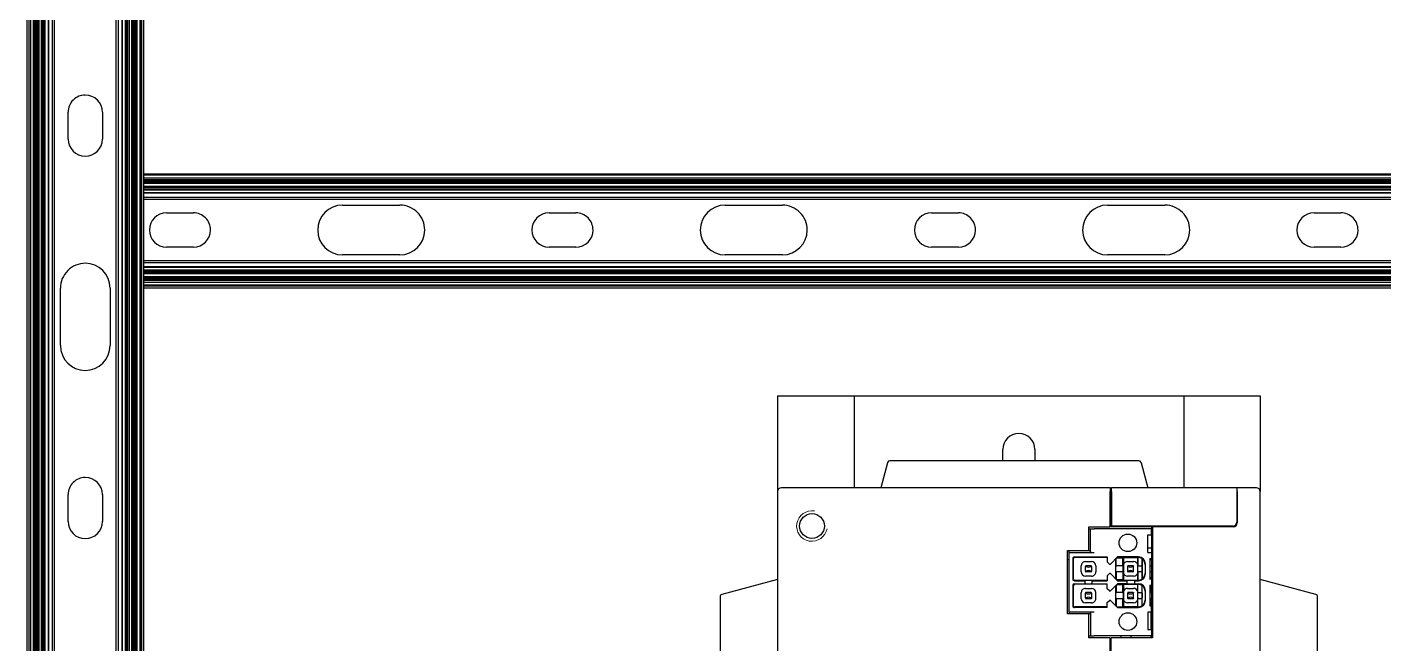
# Model space of a CAD drawing. Header units: inches. Extents: x 17 to 3130, y 15 to 659.
# Drawn here: x 1627.3 to 1804.6, y 287.5 to 368.2 of the extents above; entities that cross this region are included whole.
import ezdxf

# ---------------------------------------------------------------- set-up
doc = ezdxf.new("R2010")
doc.units = ezdxf.units.IN
doc.header["$MEASUREMENT"] = 0
doc.layers.add('Gewinde(DIN)', color=7, linetype='Continuous', lineweight=13)
doc.layers.add('Sichtbare Kanten(DIN)', color=7, linetype='Continuous', lineweight=25)
doc.layers.add('MAIN-1', color=7, linetype='Continuous')
doc.layers.add('MAIN-2', color=7, linetype='Continuous')

msp = doc.modelspace()

# ---------------------------------------------------------------- linework, layer by layer
for p, q in [((1642.46998, 349.25919), (1642.46998, 334.05919)), ((1642.46998, 348.97272), (2272.46993, 349.23007))]:
    msp.add_line(p, q)
at = {"layer": 'Gewinde(DIN)'}
msp.add_arc((1729.86406, 302.95861), 2, 80, 350, dxfattribs=at)
at = {"layer": 'MAIN-1'}
for p, q in [((1627.26998, 126.65492), (1627.26998, 638.88087)), ((1628.76998, 638.86976), (1628.76998, 126.64548)), ((1640.96998, 126.56864), (1640.96998, 638.77936)), ((1642.46998, 638.76825), (1642.46998, 126.55919)), ((1632.61998, 353.55919), (1632.61998, 357.05919)), ((1637.11998, 357.05919), (1637.11998, 353.55919)), ((2272.47184, 347.75919), (1642.46998, 347.75919)), ((1668.50126, 344.90919), (1676.00126, 344.90919)), ((1718.50126, 344.90919), (1726.00126, 344.90919)), ((1768.50126, 344.90919), (1776.00126, 344.90919)), ((1645.50126, 343.90919), (1649.00126, 343.90919)), ((1695.50126, 343.90919), (1699.00126, 343.90919)), ((1745.50126, 343.90919), (1749.00126, 343.90919)), ((1795.50126, 343.90919), (1799.00126, 343.90919)), ((1649.00126, 339.40919), (1645.50126, 339.40919)), ((1699.00126, 339.40919), (1695.50126, 339.40919)), ((1749.00126, 339.40919), (1745.50126, 339.40919)), ((1799.00126, 339.40919), (1795.50126, 339.40919)), ((1676.00126, 338.40919), (1668.50126, 338.40919)), ((1726.00126, 338.40919), (1718.50126, 338.40919)), ((1776.00126, 338.40919), (1768.50126, 338.40919)), ((1642.46998, 335.55919), (2272.48765, 335.55919)), ((1631.61998, 326.55919), (1631.61998, 334.05919)), ((1638.11998, 334.05919), (1638.11998, 326.55919)), ((2272.4896, 334.05919), (1642.46998, 334.05919)), ((1632.61998, 303.55919), (1632.61998, 307.05919)), ((1637.11998, 307.05919), (1637.11998, 303.55919))]:
    msp.add_line(p, q, dxfattribs=at)
for centre, radius, start, end in [((1634.86998, 357.05919), 2.25, 89.9999813, 180.0000198), ((1634.86998, 357.05919), 2.25, 0, 89.9999813), ((1634.86998, 353.55919), 2.25, 180.0000198, 270.0000187), ((1634.86998, 353.55919), 2.25, 270.0000187, 0), ((1668.50126, 341.65919), 3.25, 90.0000198, 180.0000187), ((1676.00126, 341.65919), 3.25, 359.9999813, 90.0000198), ((1718.50126, 341.65919), 3.25, 90.0000198, 180.0000187), ((1726.00126, 341.65919), 3.25, 359.9999813, 90.0000198), ((1768.50126, 341.65919), 3.25, 90.0000198, 180.0000187), ((1776.00126, 341.65919), 3.25, 359.9999813, 90.0000198), ((1645.50126, 341.65919), 2.25, 90.0000198, 180.0000187), ((1649.00126, 341.65919), 2.25, 359.9999813, 90.0000198), ((1695.50126, 341.65919), 2.25, 90.0000198, 180.0000187), ((1699.00126, 341.65919), 2.25, 359.9999813, 90.0000198), ((1745.50126, 341.65919), 2.25, 90.0000198, 180.0000187), ((1749.00126, 341.65919), 2.25, 359.9999813, 90.0000198), ((1795.50126, 341.65919), 2.25, 90.0000198, 180.0000187), ((1799.00126, 341.65919), 2.25, 359.9999813, 90.0000198), ((1645.50126, 341.65919), 2.25, 180.0000187, 270), ((1649.00126, 341.65919), 2.25, 270, 359.9999813), ((1668.50126, 341.65919), 3.25, 180.0000187, 270), ((1676.00126, 341.65919), 3.25, 270, 359.9999813), ((1695.50126, 341.65919), 2.25, 180.0000187, 270), ((1699.00126, 341.65919), 2.25, 270, 359.9999813), ((1718.50126, 341.65919), 3.25, 180.0000187, 270), ((1726.00126, 341.65919), 3.25, 270, 359.9999813), ((1745.50126, 341.65919), 2.25, 180.0000187, 270), ((1749.00126, 341.65919), 2.25, 270, 359.9999813), ((1768.50126, 341.65919), 3.25, 180.0000187, 270), ((1776.00126, 341.65919), 3.25, 270, 359.9999813), ((1795.50126, 341.65919), 2.25, 180.0000187, 270), ((1799.00126, 341.65919), 2.25, 270, 359.9999813), ((1634.86998, 334.05919), 3.25, 89.9999813, 180.0000198), ((1634.86998, 334.05919), 3.25, 0, 89.9999813), ((1634.86998, 326.55919), 3.25, 180.0000198, 270.0000187), ((1634.86998, 326.55919), 3.25, 270.0000187, 0), ((1634.86998, 307.05919), 2.25, 89.9999813, 180.0000198), ((1634.86998, 307.05919), 2.25, 0, 89.9999813), ((1634.86998, 303.55919), 2.25, 180.0000198, 270.0000187), ((1634.86998, 303.55919), 2.25, 270.0000187, 0)]:
    msp.add_arc(centre, radius, start, end, dxfattribs=at)
at = {"layer": 'MAIN-2'}
for p, q in [((1627.51998, 126.65335), (1627.51998, 638.87902)), ((1627.55646, 126.65312), (1627.55646, 638.87875)), ((1627.69676, 638.87771), (1627.69676, 126.65224)), ((1628.06998, 638.87495), (1628.06998, 126.64988)), ((1628.26998, 126.64863), (1628.26998, 638.87346)), ((1628.35646, 638.87282), (1628.35646, 126.64808)), ((1628.49676, 126.6472), (1628.49676, 638.87178)), ((1628.58632, 126.64663), (1628.58632, 638.87112)), ((1628.70365, 638.87025), (1628.70365, 126.64589)), ((1628.77752, 638.8697), (1628.77752, 126.64543)), ((1629.13108, 126.6432), (1629.13108, 638.86708)), ((1629.34321, 126.64187), (1629.34321, 638.86551)), ((1629.34321, 638.86551), (1629.34321, 126.64187)), ((1629.41643, 638.86497), (1629.41643, 126.6414)), ((1629.56998, 126.64044), (1629.56998, 638.86383)), ((1629.63632, 126.64002), (1629.63632, 638.86334)), ((1629.99837, 638.86066), (1629.99837, 126.63774)), ((1630.05275, 638.86025), (1630.05275, 126.6374)), ((1630.06998, 638.86013), (1630.06998, 126.63729)), ((1630.58351, 126.63405), (1630.58351, 638.85632)), ((1630.85605, 126.63234), (1630.85605, 638.8543)), ((1638.88392, 638.79482), (1638.88392, 126.58178)), ((1639.15646, 638.7928), (1639.15646, 126.58006)), ((1639.66998, 638.78899), (1639.66998, 126.57683)), ((1639.68722, 126.57672), (1639.68722, 638.78887)), ((1639.7416, 126.57638), (1639.7416, 638.78846)), ((1640.10365, 638.78578), (1640.10365, 126.5741)), ((1640.16998, 638.78529), (1640.16998, 126.57368)), ((1640.32354, 638.78415), (1640.32354, 126.57271)), ((1640.39676, 638.78361), (1640.39676, 126.57225)), ((1640.39676, 126.57225), (1640.39676, 638.78361)), ((1640.60889, 638.78204), (1640.60889, 126.57091)), ((1640.96245, 126.56869), (1640.96245, 638.77942)), ((1641.03632, 126.56822), (1641.03632, 638.77887)), ((1641.15365, 638.778), (1641.15365, 126.56748)), ((1641.24321, 638.77734), (1641.24321, 126.56692)), ((1641.38351, 126.56604), (1641.38351, 638.7763)), ((1641.46998, 638.77566), (1641.46998, 126.56549)), ((1641.66998, 126.56423), (1641.66998, 638.77417)), ((1642.04321, 126.56188), (1642.04321, 638.77141)), ((1642.18351, 638.77037), (1642.18351, 126.561)), ((1642.21998, 638.7701), (1642.21998, 126.56077)), ((1642.46998, 349.00919), (2272.47022, 349.00919)), ((1642.46998, 348.97272), (2272.47027, 348.97272)), ((2272.47045, 348.83242), (1642.46998, 348.83242)), ((2272.47093, 348.45919), (1642.46998, 348.45919)), ((1642.46998, 348.25919), (2272.47119, 348.25919)), ((2272.4713, 348.17272), (1642.46998, 348.17272)), ((1642.46998, 348.03242), (2272.47148, 348.03242)), ((1642.46998, 347.94286), (2272.4716, 347.94286)), ((2272.47175, 347.82553), (1642.46998, 347.82553)), ((2272.47185, 347.75165), (1642.46998, 347.75165)), ((1642.46998, 347.3981), (2272.47231, 347.3981)), ((1642.46998, 347.18597), (2272.47258, 347.18597)), ((2272.47258, 347.18597), (1642.46998, 347.18597)), ((2272.47268, 347.11275), (1642.46998, 347.11275)), ((1642.46998, 346.95919), (2272.47288, 346.95919)), ((1642.46998, 346.89286), (2272.47296, 346.89286)), ((2272.47343, 346.53081), (1642.46998, 346.53081)), ((2272.4735, 346.47643), (1642.46998, 346.47643)), ((2272.47352, 346.45919), (1642.46998, 346.45919)), ((1642.46998, 345.94567), (2272.47419, 345.94567)), ((1642.46998, 345.67313), (2272.47454, 345.67313)), ((2272.48495, 337.64526), (1642.46998, 337.64526)), ((2272.4853, 337.37272), (1642.46998, 337.37272)), ((2272.48597, 336.85919), (1642.46998, 336.85919)), ((1642.46998, 336.84196), (2272.48599, 336.84196)), ((1642.46998, 336.78757), (2272.48606, 336.78757)), ((2272.48653, 336.42553), (1642.46998, 336.42553)), ((2272.48662, 336.35919), (1642.46998, 336.35919)), ((2272.48682, 336.20564), (1642.46998, 336.20564)), ((2272.48691, 336.13242), (1642.46998, 336.13242)), ((1642.46998, 336.13242), (2272.48691, 336.13242)), ((2272.48719, 335.92028), (1642.46998, 335.92028)), ((1642.46998, 335.56673), (2272.48764, 335.56673)), ((1642.46998, 335.49286), (2272.48774, 335.49286)), ((2272.48789, 335.37553), (1642.46998, 335.37553)), ((2272.48801, 335.28597), (1642.46998, 335.28597)), ((1642.46998, 335.14567), (2272.48819, 335.14567)), ((2272.4883, 335.05919), (1642.46998, 335.05919)), ((1642.46998, 334.85919), (2272.48856, 334.85919)), ((1642.46998, 334.48597), (2272.48905, 334.48597)), ((2272.48923, 334.34567), (1642.46998, 334.34567)), ((2272.48927, 334.30919), (1642.46998, 334.30919))]:
    msp.add_line(p, q, dxfattribs=at)
at = {"layer": 'Sichtbare Kanten(DIN)'}
for p, q in [((1725.36406, 319.95861), (1735.36406, 319.95861)), ((1725.36406, 319.95861), (1725.36406, 307.45861)), ((1735.36406, 319.95861), (1778.46406, 319.95861)), ((1735.36406, 319.95861), (1735.36406, 307.95861)), ((1778.46406, 319.95861), (1778.46406, 307.95861)), ((1778.46406, 319.95861), (1788.46406, 319.95861)), ((1788.46406, 319.95861), (1788.46406, 307.45861)), ((1754.81406, 311.45861), (1754.81406, 312.95861)), ((1759.01406, 312.95861), (1759.01406, 311.45861)), ((1739.74231, 311.23625), (1738.86406, 307.95861)), ((1772.61566, 311.45861), (1740.03208, 311.45861)), ((1772.90544, 311.23625), (1773.78368, 307.95861)), ((1725.36406, 307.45861), (1725.36406, 182.45861)), ((1768.86406, 307.95861), (1725.86406, 307.95861)), ((1768.86406, 307.95861), (1769.01406, 307.95861)), ((1768.86406, 307.95861), (1768.86406, 307.45861)), ((1768.86406, 302.85861), (1768.86406, 307.45861)), ((1768.96406, 307.65861), (1769.01406, 307.65861)), ((1768.96406, 307.65861), (1768.96406, 306.65861)), ((1769.01406, 307.45861), (1769.01406, 307.95861)), ((1785.41406, 307.95861), (1769.01406, 307.95861)), ((1769.01406, 307.45861), (1769.01406, 302.95861)), ((1785.41406, 307.95861), (1785.41406, 307.45861)), ((1785.41406, 307.65861), (1785.46406, 307.65861)), ((1785.41406, 307.45861), (1785.41406, 303.45861)), ((1785.46406, 307.45861), (1785.46406, 307.95861)), ((1787.96406, 307.95861), (1785.46406, 307.95861)), ((1785.46406, 307.45861), (1785.46406, 303.35861)), ((1788.46406, 182.45861), (1788.46406, 307.45861)), ((1768.96406, 306.29116), (1768.86406, 306.28767)), ((1768.96406, 302.85861), (1768.96406, 306.65861)), ((1768.86406, 304.97349), (1768.96406, 304.97349)), ((1768.96406, 304.30279), (1768.86406, 304.30279)), ((1766.06406, 299.75861), (1766.06406, 302.85861)), ((1766.06406, 302.85861), (1768.86406, 302.85861)), ((1766.06406, 302.60845), (1766.26683, 302.60845)), ((1766.26683, 302.60845), (1766.76683, 302.60845)), ((1766.26683, 299.55219), (1766.26683, 302.60845)), ((1774.26684, 302.60845), (1766.76683, 302.60845)), ((1768.96406, 302.9394), (1768.86406, 302.9394)), ((1774.36406, 302.85861), (1768.96406, 302.85861)), ((1784.91406, 302.95861), (1769.01406, 302.95861)), ((1773.76684, 299.50845), (1773.76684, 301.80845)), ((1773.76684, 301.80845), (1774.26684, 301.80845)), ((1774.25683, 302.85861), (1774.25683, 302.60845)), ((1774.25683, 301.80845), (1774.25683, 299.50845)), ((1774.26683, 302.85861), (1774.26683, 302.60845)), ((1774.26683, 301.80845), (1774.26683, 299.50845)), ((1774.26684, 301.80845), (1774.26684, 302.60845)), ((1784.96406, 302.85861), (1774.36406, 302.85861)), ((1774.36406, 302.85861), (1774.36406, 288.35861)), ((1763.26406, 291.45861), (1763.26406, 299.75861)), ((1763.26406, 299.75861), (1766.06406, 299.75861)), ((1763.46683, 299.50845), (1763.46683, 299.75861)), ((1763.96683, 299.75342), (1766.26683, 299.75342)), ((1774.25683, 300.0541), (1773.76684, 300.0541)), ((1763.46683, 298.53219), (1763.26406, 298.53219)), ((1763.46683, 299.50845), (1766.76683, 299.50845)), ((1763.46683, 291.70845), (1763.46683, 299.50845)), ((1763.96683, 298.70845), (1763.96683, 296.00844)), ((1764.0301, 298.64518), (1764.0301, 296.07171)), ((1764.16683, 298.90845), (1768.46683, 298.90845)), ((1768.46683, 298.84518), (1764.2301, 298.84518)), ((1765.61683, 298.30693), (1766.41683, 298.30693)), ((1768.46683, 298.90845), (1768.46683, 298.25845)), ((1768.74612, 297.97916), (1768.46683, 298.25845)), ((1769.81683, 298.90845), (1768.88755, 297.97916)), ((1769.55487, 298.64648), (1769.55487, 296.07041)), ((1769.61684, 297.75845), (1769.61684, 298.70845)), ((1769.72258, 298.8142), (1770.51684, 298.8142)), ((1772.56687, 298.90845), (1769.81683, 298.90845)), ((1770.5788, 298.84518), (1770.51684, 298.8142)), ((1770.51684, 297.75845), (1770.51684, 298.8142)), ((1770.5788, 298.84518), (1772.45374, 298.84518)), ((1770.5788, 298.84518), (1770.5788, 297.865)), ((1771.11683, 298.30693), (1771.91683, 298.30693)), ((1772.45374, 298.84518), (1772.46684, 298.83863)), ((1772.45374, 297.87053), (1772.45374, 298.84518)), ((1772.46684, 298.83863), (1772.49705, 298.83863)), ((1772.46684, 298.83863), (1772.46684, 297.75845)), ((1773.01683, 298.67336), (1773.01683, 297.75845)), ((1773.03227, 296.04134), (1773.03227, 298.67556)), ((1773.46684, 296.70841), (1773.46684, 298.00848)), ((1773.76684, 299.50845), (1774.26684, 299.50845)), ((1774.01684, 298.70845), (1774.01684, 296.00845)), ((1774.01684, 298.70845), (1774.26684, 298.70845)), ((1774.25683, 298.53219), (1774.01684, 298.53219)), ((1774.25683, 298.70845), (1774.25683, 298.41749)), ((1774.26683, 298.41749), (1774.25683, 298.41749)), ((1774.26683, 298.70845), (1774.26683, 296.00845)), ((1774.26684, 299.50845), (1774.26684, 298.70845)), ((1765.06835, 296.95845), (1765.06835, 297.75845)), ((1765.61683, 297.75845), (1765.64612, 297.72916)), ((1765.61683, 297.35845), (1765.61683, 297.65845)), ((1765.61683, 297.05845), (1765.61683, 297.35845)), ((1765.61683, 296.95845), (1765.64612, 296.98774)), ((1766.41683, 296.40996), (1765.61683, 296.40996)), ((1765.72706, 297.64303), (1765.64357, 297.72651)), ((1765.72706, 297.07387), (1765.64357, 296.99038)), ((1766.31683, 297.75845), (1765.71683, 297.75845)), ((1766.31683, 296.95845), (1765.71683, 296.95845)), ((1766.30661, 297.64303), (1766.3901, 297.72651)), ((1766.3901, 296.99038), (1766.30661, 297.07387)), ((1766.38755, 297.72916), (1766.41683, 297.75845)), ((1766.38755, 296.98774), (1766.41683, 296.95845)), ((1766.41683, 297.65845), (1766.41683, 297.35845)), ((1766.41683, 297.35845), (1766.41683, 297.05845)), ((1766.96532, 297.75845), (1766.96532, 296.95845)), ((1768.46683, 296.45845), (1768.74612, 296.73774)), ((1768.46683, 296.45845), (1768.46683, 295.80845)), ((1768.88755, 296.73774), (1769.81683, 295.80845)), ((1769.60462, 297.35845), (1769.60462, 297.65845)), ((1769.60462, 297.05845), (1769.60462, 297.35845)), ((1770.52731, 297.75845), (1769.60636, 297.75845)), ((1770.52731, 296.95845), (1769.60636, 296.95845)), ((1769.61684, 296.95845), (1769.61684, 296.00845)), ((1770.51684, 296.95845), (1770.51684, 295.9027)), ((1770.52905, 297.35845), (1770.52905, 297.65845)), ((1770.52905, 297.05845), (1770.52905, 297.35845)), ((1770.5788, 296.8519), (1770.5788, 295.87172)), ((1770.57913, 297.75845), (1770.57913, 296.95845)), ((1771.14612, 297.72916), (1771.11683, 297.75845)), ((1771.11683, 297.65845), (1771.11683, 297.05845)), ((1771.14612, 296.98774), (1771.11683, 296.95845)), ((1771.91683, 296.40996), (1771.11683, 296.40996)), ((1771.22706, 297.64303), (1771.14357, 297.72651)), ((1771.22706, 297.07387), (1771.14357, 296.99038)), ((1771.81683, 297.75845), (1771.21683, 297.75845)), ((1771.81683, 296.95845), (1771.21683, 296.95845)), ((1771.80661, 297.64303), (1771.8901, 297.72651)), ((1771.8901, 296.99038), (1771.80661, 297.07387)), ((1771.91683, 297.75845), (1771.88755, 297.72916)), ((1771.88755, 296.98774), (1771.91683, 296.95845)), ((1771.91683, 297.05845), (1771.91683, 297.65845)), ((1772.45338, 296.95845), (1772.45338, 297.75845)), ((1772.45374, 295.87172), (1772.45374, 296.84637)), ((1772.45985, 297.35845), (1772.45985, 297.65845)), ((1772.45985, 297.05845), (1772.45985, 297.35845)), ((1772.4616, 297.75845), (1773.02207, 297.75845)), ((1773.02207, 296.95845), (1772.4616, 296.95845)), ((1772.46684, 296.95845), (1772.46684, 295.87826)), ((1773.01683, 296.95845), (1773.01683, 296.04353)), ((1773.02382, 297.65845), (1773.02382, 297.35845)), ((1773.02382, 297.35845), (1773.02382, 297.05845)), ((1773.40468, 297.94633), (1773.40468, 296.77057)), ((1774.06683, 297.77088), (1774.01684, 297.78428)), ((1774.06683, 296.94601), (1774.01684, 296.93261)), ((1774.06683, 297.65845), (1774.06683, 297.77088)), ((1774.06683, 297.75845), (1774.26683, 297.75845)), ((1774.06683, 297.05845), (1774.06683, 297.65845)), ((1774.06683, 296.94601), (1774.06683, 297.05845)), ((1774.26683, 296.95845), (1774.06683, 296.95845)), ((1725.36406, 295.95861), (1718.08642, 294.00857)), ((1763.96683, 295.20845), (1763.96683, 292.50844)), ((1764.0301, 295.14518), (1764.0301, 292.57171)), ((1764.16683, 295.80845), (1765.51683, 295.80845)), ((1764.16683, 295.40845), (1765.51683, 295.40845)), ((1764.2301, 295.87172), (1768.46683, 295.87172)), ((1768.46683, 295.34518), (1764.2301, 295.34518)), ((1765.66733, 295.83304), (1765.51683, 295.80845)), ((1765.51683, 295.80845), (1765.51683, 295.40845)), ((1765.66733, 295.38385), (1765.51683, 295.40845)), ((1765.61683, 294.80693), (1766.41683, 294.80693)), ((1766.51683, 295.80845), (1766.36634, 295.83304)), ((1766.51683, 295.40845), (1766.36634, 295.38385)), ((1766.51683, 295.80845), (1768.46683, 295.80845)), ((1766.51683, 295.40845), (1766.51683, 295.80845)), ((1766.51683, 295.40845), (1768.46683, 295.40845)), ((1768.46683, 294.75845), (1768.46683, 295.40845)), ((1768.74612, 294.47916), (1768.46683, 294.75845)), ((1769.81683, 295.40845), (1768.88755, 294.47916)), ((1769.55487, 295.14648), (1769.55487, 292.57041)), ((1769.61684, 295.20845), (1769.61684, 294.25845)), ((1770.51684, 295.9027), (1769.72258, 295.9027)), ((1769.72258, 295.3142), (1770.51684, 295.3142)), ((1769.81683, 295.80845), (1771.01683, 295.80845)), ((1771.01683, 295.40845), (1769.81683, 295.40845)), ((1770.51684, 295.9027), (1770.5788, 295.87172)), ((1770.5788, 295.34518), (1770.51684, 295.3142)), ((1770.51684, 294.25845), (1770.51684, 295.3142)), ((1770.5788, 295.87172), (1772.45374, 295.87172)), ((1770.5788, 295.34518), (1770.5788, 294.365)), ((1770.5788, 295.34518), (1772.45374, 295.34518)), ((1771.16733, 295.83305), (1771.01683, 295.80845)), ((1771.01683, 295.80845), (1771.01683, 295.40845)), ((1771.01683, 295.40845), (1771.16733, 295.38385)), ((1771.11683, 294.80693), (1771.91683, 294.80693)), ((1772.01683, 295.80845), (1771.86634, 295.83305)), ((1771.86634, 295.38385), (1772.01683, 295.40845)), ((1772.01683, 295.80845), (1772.56687, 295.80845)), ((1772.01683, 295.80845), (1772.01683, 295.40845)), ((1772.01683, 295.40845), (1772.56687, 295.40845)), ((1772.46684, 295.87826), (1772.45374, 295.87172)), ((1772.45374, 295.34518), (1772.46684, 295.33863)), ((1772.45374, 294.37053), (1772.45374, 295.34518)), ((1772.49705, 295.87826), (1772.46684, 295.87826)), ((1772.46684, 295.33863), (1772.49705, 295.33863)), ((1772.46684, 294.25845), (1772.46684, 295.33863)), ((1773.01683, 294.25845), (1773.01683, 295.17336)), ((1773.03227, 292.54134), (1773.03227, 295.17556)), ((1773.40468, 294.44633), (1773.40468, 293.27057)), ((1773.46684, 293.20841), (1773.46684, 294.50848)), ((1774.26684, 296.00845), (1774.01684, 296.00845)), ((1774.01684, 295.20845), (1774.01684, 292.50845)), ((1774.01684, 295.20845), (1774.26684, 295.20845)), ((1774.19063, 294.99129), (1774.19063, 295.20845)), ((1774.19063, 294.25845), (1774.19063, 294.99129)), ((1774.26683, 294.45789), (1774.19063, 294.45789)), ((1774.26683, 295.20845), (1774.26683, 292.50845)), ((1774.26684, 296.00845), (1774.26684, 295.20845)), ((1795.74171, 294.00857), (1788.46406, 295.95861)), ((1717.86406, 293.71879), (1717.86406, 196.19842)), ((1765.06835, 293.45845), (1765.06835, 294.25845)), ((1765.61683, 294.25845), (1765.64612, 294.22916)), ((1765.61683, 293.85845), (1765.61683, 294.15845)), ((1765.61683, 293.55845), (1765.61683, 293.85845)), ((1765.61683, 293.45845), (1765.64612, 293.48774)), ((1766.41683, 292.90996), (1765.61683, 292.90996)), ((1765.72706, 294.14303), (1765.64357, 294.22651)), ((1765.72706, 293.57387), (1765.64357, 293.49038)), ((1766.31683, 294.25845), (1765.71683, 294.25845)), ((1766.31683, 293.45845), (1765.71683, 293.45845)), ((1766.30661, 294.14303), (1766.3901, 294.22651)), ((1766.3901, 293.49038), (1766.30661, 293.57387)), ((1766.38755, 294.22916), (1766.41683, 294.25845)), ((1766.38755, 293.48774), (1766.41683, 293.45845)), ((1766.41683, 294.15845), (1766.41683, 293.85845)), ((1766.41683, 293.85845), (1766.41683, 293.55845)), ((1766.96532, 293.45845), (1766.96532, 294.25845)), ((1768.46683, 292.95845), (1768.74612, 293.23774)), ((1768.46683, 292.30845), (1768.46683, 292.95845)), ((1768.88755, 293.23774), (1769.81683, 292.30845)), ((1769.60462, 293.85845), (1769.60462, 294.15845)), ((1769.60462, 293.55845), (1769.60462, 293.85845)), ((1770.52731, 294.25845), (1769.60636, 294.25845)), ((1770.52731, 293.45845), (1769.60636, 293.45845)), ((1769.61684, 293.45845), (1769.61684, 292.50845)), ((1770.51684, 292.4027), (1770.51684, 293.45845)), ((1770.52905, 294.15845), (1770.52905, 293.85845)), ((1770.52905, 293.85845), (1770.52905, 293.55845)), ((1770.5788, 293.3519), (1770.5788, 292.37172)), ((1770.57913, 294.25845), (1770.57913, 293.45845)), ((1771.11683, 294.25845), (1771.14612, 294.22916)), ((1771.11683, 294.15845), (1771.11683, 293.55845)), ((1771.11683, 293.45845), (1771.14612, 293.48774)), ((1771.91683, 292.90996), (1771.11683, 292.90996)), ((1771.22706, 294.14303), (1771.14357, 294.22651)), ((1771.22706, 293.57387), (1771.14357, 293.49038)), ((1771.81683, 294.25845), (1771.21683, 294.25845)), ((1771.81683, 293.45845), (1771.21683, 293.45845)), ((1771.80661, 294.14303), (1771.8901, 294.22651)), ((1771.8901, 293.49038), (1771.80661, 293.57387)), ((1771.91683, 294.25845), (1771.88755, 294.22916)), ((1771.88755, 293.48774), (1771.91683, 293.45845)), ((1771.91683, 293.55845), (1771.91683, 294.15845)), ((1772.45338, 293.45845), (1772.45338, 294.25845)), ((1772.45374, 292.37172), (1772.45374, 293.34637)), ((1772.45985, 293.85845), (1772.45985, 294.15845)), ((1772.45985, 293.55845), (1772.45985, 293.85845)), ((1772.4616, 294.25845), (1773.02207, 294.25845)), ((1773.02207, 293.45845), (1772.4616, 293.45845)), ((1772.46684, 292.37826), (1772.46684, 293.45845)), ((1773.01683, 292.54353), (1773.01683, 293.45845)), ((1773.02382, 294.15845), (1773.02382, 293.85845)), ((1773.02382, 293.85845), (1773.02382, 293.55845)), ((1774.06683, 294.27088), (1774.01684, 294.28428)), ((1774.06683, 293.44601), (1774.01684, 293.43261)), ((1774.06683, 294.15845), (1774.06683, 294.27088)), ((1774.06683, 294.25845), (1774.26683, 294.25845)), ((1774.06683, 293.55845), (1774.06683, 294.15845)), ((1774.06683, 293.44601), (1774.06683, 293.55845)), ((1774.26683, 293.45845), (1774.06683, 293.45845)), ((1774.19063, 292.50845), (1774.19063, 293.45845)), ((1795.96406, 196.19842), (1795.96406, 293.71879)), ((1766.06406, 291.45861), (1763.26406, 291.45861)), ((1766.76683, 291.70845), (1763.46683, 291.70845)), ((1763.46683, 291.70845), (1763.46683, 291.46348)), ((1766.26683, 291.46348), (1763.46683, 291.46348)), ((1763.46683, 291.46348), (1763.46683, 291.45861)), ((1768.46683, 292.30845), (1764.16683, 292.30845)), ((1768.46683, 292.37172), (1764.2301, 292.37172)), ((1766.06406, 288.35861), (1766.06406, 291.45861)), ((1766.26683, 291.6647), (1766.26683, 288.60845)), ((1769.72258, 292.4027), (1770.51684, 292.4027)), ((1769.81683, 292.30845), (1772.56687, 292.30845)), ((1770.5788, 292.37172), (1770.51684, 292.4027)), ((1772.45374, 292.37172), (1770.5788, 292.37172)), ((1772.46684, 292.37826), (1772.45374, 292.37172)), ((1772.49705, 292.37826), (1772.46684, 292.37826)), ((1774.26684, 291.70845), (1773.76684, 291.70845)), ((1773.76684, 291.70845), (1773.76684, 289.40845)), ((1774.01684, 292.50845), (1774.26684, 292.50845)), ((1774.19063, 289.40845), (1774.19063, 291.70845)), ((1774.26683, 291.70845), (1774.26683, 289.40845)), ((1774.26684, 291.70845), (1774.26684, 292.50845)), ((1773.76684, 289.40845), (1774.26684, 289.40845)), ((1774.26684, 289.40845), (1774.26684, 288.60845)), ((1766.06406, 288.60845), (1766.26683, 288.60845)), ((1768.86406, 288.35861), (1766.06406, 288.35861)), ((1766.26683, 288.60845), (1766.76683, 288.60845)), ((1774.26684, 288.60845), (1766.76683, 288.60845)), ((1768.86406, 284.15861), (1768.86406, 288.35861)), ((1774.36406, 288.35861), (1768.96406, 288.35861)), ((1768.96406, 284.15861), (1768.96406, 288.35861)), ((1770.30443, 288.35861), (1770.30443, 288.60845)), ((1771.57443, 288.35861), (1771.57443, 288.60845)), ((1774.19063, 288.35861), (1774.19063, 288.60845)), ((1774.26683, 288.60845), (1774.26683, 288.35861))]:
    msp.add_line(p, q, dxfattribs=at)
for centre, radius in [((1729.86406, 302.95861), 1.621), ((1771.16691, 300.75845), 1.15), ((1771.16691, 290.45845), 1.15)]:
    msp.add_circle(centre, radius, dxfattribs=at)
for centre, radius, start, end in [((1756.91406, 312.95861), 2.1, 0, 180), ((1740.03208, 311.15861), 0.3, 150, 165), ((1740.03208, 311.15861), 0.3, 90, 150), ((1772.61566, 311.15861), 0.3, 30, 90), ((1772.61566, 311.15861), 0.3, 15, 30), ((1725.86406, 307.45861), 0.5, 90, 180), ((1787.96406, 307.45861), 0.5, 0, 90), ((1784.91406, 303.45861), 0.5, 270, 0), ((1784.96406, 303.35861), 0.5, 270, 0), ((1764.16682, 298.70846), 0.19999, 89.9990963, 180.0009035), ((1764.23009, 298.64519), 0.19999, 89.9990963, 180.0009035), ((1765.61683, 297.75845), 0.54848, 89.9999999, 180), ((1766.41683, 297.75845), 0.54848, 0, 89.9999999), ((1768.81683, 298.04987), 0.1, 224.9999999, 314.9999999), ((1771.11683, 297.75845), 0.54848, 89.9999999, 168.7984304), ((1771.91683, 297.75845), 0.54848, 11.7911815, 89.9999999), ((1765.61683, 296.95845), 0.54848, 180, 269.9999999), ((1765.71683, 297.65845), 0.1, 137.1064439, 180), ((1765.71683, 297.05845), 0.1, 180, 222.8935571), ((1765.71683, 297.65845), 0.1, 89.9999999, 137.1064435), ((1765.71683, 297.05845), 0.1, 222.8935567, 269.9999999), ((1766.31683, 297.65845), 0.1, 42.8935563, 89.9999999), ((1766.31683, 297.05845), 0.1, 269.9999999, 317.1064431), ((1766.31683, 297.65845), 0.1, 359.9999991, 42.8935559), ((1766.31683, 297.05845), 0.1, 317.1064427, 359.9999991), ((1766.41683, 296.95845), 0.54848, 269.9999999, 0), ((1768.81683, 296.66703), 0.1, 44.9999999, 134.9999999), ((1771.11683, 296.95845), 0.54848, 191.2015694, 269.9999999), ((1771.21683, 297.65845), 0.1, 137.1064439, 180), ((1771.21683, 297.05845), 0.1, 180, 222.8935571), ((1771.21683, 297.65845), 0.1, 89.9999999, 137.1064435), ((1771.21683, 297.05845), 0.1, 222.8935567, 269.9999999), ((1771.81683, 297.65845), 0.1, 42.8935563, 89.9999999), ((1771.81683, 297.05845), 0.1, 269.9999999, 317.1064431), ((1771.81683, 297.65845), 0.1, 359.9999991, 42.8935559), ((1771.81683, 297.05845), 0.1, 317.1064427, 359.9999991), ((1771.91683, 296.95845), 0.54848, 269.9999999, 348.2088183), ((1774.01283, 295.98189), 0.254, 6.0022663, 89.0975629), ((1764.16682, 296.00844), 0.19999, 179.9990963, 270.0009035), ((1764.23009, 296.07171), 0.19999, 179.9990963, 270.0009035), ((1765.61683, 294.25845), 0.54848, 89.9999999, 180), ((1766.41683, 294.25845), 0.54848, 0, 89.9999999), ((1768.81683, 294.54987), 0.1, 224.9999999, 314.9999999), ((1771.11683, 294.25845), 0.54848, 89.9999999, 168.7984304), ((1771.91683, 294.25845), 0.54848, 11.7911815, 89.9999999), ((1774.01283, 295.98189), 0.0508, 31.52288, 85.4833249), ((1718.16406, 293.71879), 0.3, 105, 180), ((1765.61683, 293.45845), 0.54848, 180, 269.9999999), ((1765.71683, 294.15845), 0.1, 137.1064439, 180), ((1765.71683, 293.55845), 0.1, 180, 222.8935571), ((1765.71683, 294.15845), 0.1, 89.9999999, 137.1064435), ((1765.71683, 293.55845), 0.1, 222.8935567, 269.9999999), ((1766.31683, 294.15845), 0.1, 42.8935563, 89.9999999), ((1766.31683, 293.55845), 0.1, 269.9999999, 317.1064431), ((1766.31683, 294.15845), 0.1, 359.9999991, 42.8935559), ((1766.31683, 293.55845), 0.1, 317.1064427, 359.9999991), ((1766.41683, 293.45845), 0.54848, 269.9999999, 0), ((1768.81683, 293.16703), 0.1, 44.9999999, 134.9999999), ((1771.11683, 293.45845), 0.54848, 191.2015694, 269.9999999), ((1771.21683, 294.15845), 0.1, 137.1064439, 180), ((1771.21683, 293.55845), 0.1, 180, 222.8935571), ((1771.21683, 294.15845), 0.1, 89.9999999, 137.1064435), ((1771.21683, 293.55845), 0.1, 222.8935567, 269.9999999), ((1771.81683, 294.15845), 0.1, 42.8935563, 89.9999999), ((1771.81683, 293.55845), 0.1, 269.9999999, 317.1064431), ((1771.81683, 294.15845), 0.1, 359.9999991, 42.8935559), ((1771.81683, 293.55845), 0.1, 317.1064427, 359.9999991), ((1771.91683, 293.45845), 0.54848, 269.9999999, 348.2088183), ((1795.66406, 293.71879), 0.3, 0, 75), ((1764.16682, 292.50844), 0.19999, 179.9990963, 270.0009035), ((1764.23009, 292.57171), 0.19999, 179.9990963, 270.0009035)]:
    msp.add_arc(centre, radius, start, end, dxfattribs=at)
for centre, major_axis, ratio, start_param, end_param in [((1763.96683, 299.79716), (-0.5, 0), 0.087488662, 1.078641259, 1.570796327), ((1766.76683, 299.55219), (-0.5, 0), 0.087488662, 0, 1.570796327), ((1772.49699, 297.9386), (0.63644, 0.63644), 0.99992385, 0.169666162, 0.785360087), ((1772.5668, 298.00841), (0.63644, 0.63644), 0.99992385, 5.49782522, 7.068545394), ((1772.50478, 297.94639), (0.20677, -0.87597), 0.999829722, 1.338949593, 2.283433154), ((1766.01683, 297.66383), (0.3, 0), 0.267949191, 3.403392041, 6.021385919), ((1766.01683, 297.05306), (0.3, 0), 0.267949194, 0.261799388, 2.879793266), ((1769.60636, 297.65845), (0, -0.1), 0.017455065, 3.141592652, 4.712388979), ((1769.60636, 297.05845), (0, -0.1), 0.017455065, 4.712388979, 6.283185305), ((1770.52731, 297.65845), (0, 0.1), 0.017455065, 4.712388982, 6.283185309), ((1770.52731, 297.05845), (0, 0.1), 0.017455065, 3.141592655, 4.712388982), ((1771.51683, 297.66383), (0.3, 0), 0.267949191, 3.403392041, 6.021385919), ((1771.51683, 297.05306), (0.3, 0), 0.267949194, 0.261799388, 2.879793266), ((1772.4616, 297.65845), (0, -0.1), 0.017455065, 3.141592652, 4.712388979), ((1772.4616, 297.05845), (0, -0.1), 0.017455065, 4.712388979, 6.283185305), ((1772.5668, 296.70848), (-0.63644, 0.63644), 0.99992385, 2.356232566, 3.926952741), ((1773.02207, 297.65845), (0, -0.1), 0.017455065, 1.570796329, 3.141592655), ((1773.02207, 297.05845), (0, -0.1), 0.017455065, 0, 1.570796329), ((1772.50478, 296.7705), (-0.20677, -0.87597), 0.999829722, 0.858159335, 1.802642896), ((1764.16684, 295.20844), (-0.14143, 0.14143), 0.99992385, 5.49782522, 7.068545394), ((1764.23011, 295.14517), (-0.14143, 0.14143), 0.99992385, 5.49782522, 7.068545394), ((1766.01683, 295.83288), (0.35, 0), 0.008726866, 0.053342725, 3.088249929), ((1766.01683, 295.38401), (0.35, 0), 0.00872687, 3.194935379, 6.229842583), ((1771.51683, 295.83288), (0.35, 0), 0.008726866, 0.053342725, 3.088249929), ((1771.51683, 295.38401), (-0.35, 0), 0.00872687, 0.053342725, 3.088249929), ((1772.49699, 296.7783), (0.63644, -0.63644), 0.99992385, 5.49782522, 6.113519145), ((1772.49699, 294.4386), (-0.63644, -0.63644), 0.99992385, 3.311258816, 3.926952741), ((1772.5668, 294.50841), (0.63644, 0.63644), 0.99992385, 5.49782522, 7.068545394), ((1772.50478, 294.44639), (0.20677, -0.87597), 0.999829722, 1.338949593, 2.283433154), ((1766.01683, 294.16383), (0.3, 0), 0.267949191, 3.403392041, 6.021385919), ((1766.01683, 293.55306), (0.3, 0), 0.267949194, 0.261799388, 2.879793266), ((1769.60636, 294.15845), (0, -0.1), 0.017455065, 3.141592652, 4.712388979), ((1769.60636, 293.55845), (0, -0.1), 0.017455065, 4.712388979, 6.283185305), ((1770.52731, 294.15845), (0, 0.1), 0.017455065, 4.712388982, 6.283185309), ((1770.52731, 293.55845), (0, 0.1), 0.017455065, 3.141592655, 4.712388982), ((1771.51683, 294.16383), (0.3, 0), 0.267949191, 3.403392041, 6.021385919), ((1771.51683, 293.55306), (0.3, 0), 0.267949194, 0.261799388, 2.879793266), ((1772.4616, 294.15845), (0, -0.1), 0.017455065, 3.141592652, 4.712388979), ((1772.4616, 293.55845), (0, -0.1), 0.017455065, 4.712388979, 6.283185305), ((1772.5668, 293.20848), (-0.63644, 0.63644), 0.99992385, 2.356232566, 3.926952741), ((1773.02207, 294.15845), (0, -0.1), 0.017455065, 1.570796329, 3.141592655), ((1773.02207, 293.55845), (0, -0.1), 0.017455065, 0, 1.570796329), ((1772.50478, 293.2705), (-0.20677, -0.87597), 0.999829722, 0.858159335, 1.802642896), ((1766.76683, 291.6647), (-0.5, 0), 0.087488665, 4.71238898, 6.283185307), ((1772.49699, 293.2783), (0.63644, -0.63644), 0.99992385, 5.49782522, 6.113519145)]:
    msp.add_ellipse(centre, major_axis=major_axis, ratio=ratio, start_param=start_param, end_param=end_param, dxfattribs=at)
for points, knots in [([(1773.03227, 298.67556), (1773.03098, 298.67538), (1773.0297, 298.6752), (1773.02841, 298.67502), (1773.02712, 298.67484), (1773.02584, 298.67466), (1773.02455, 298.67447), (1773.02327, 298.67429), (1773.02198, 298.67411), (1773.02069, 298.67392), (1773.01941, 298.67374), (1773.01812, 298.67355), (1773.01683, 298.67336)], [0, 0, 0, 0, 0.2210688562, 0.2210688562, 0.2210688562, 0.4421377176, 0.4421377176, 0.4421377176, 0.6632066316, 0.6632066316, 0.6632066316, 0.8842756018, 0.8842756018, 0.8842756018, 0.8842756018]), ([(1770.5788, 297.865), (1770.57885, 297.85645), (1770.5789, 297.84778), (1770.57894, 297.83902), (1770.57898, 297.83026), (1770.57901, 297.8214), (1770.57904, 297.8125), (1770.57907, 297.80359), (1770.57909, 297.79463), (1770.57911, 297.7856), (1770.57912, 297.77658), (1770.57913, 297.76751), (1770.57913, 297.75845)], [0, 0, 0, 0, 0.0271710795, 0.0271710795, 0.0271710795, 0.0543460142, 0.0543460142, 0.0543460142, 0.0814874936, 0.0814874936, 0.0814874936, 0.1086819492, 0.1086819492, 0.1086819492, 0.1086819492]), ([(1770.57913, 296.95845), (1770.57913, 296.94938), (1770.57912, 296.94032), (1770.57911, 296.93132), (1770.57909, 296.92231), (1770.57907, 296.91333), (1770.57904, 296.9044), (1770.57901, 296.89548), (1770.57898, 296.88661), (1770.57894, 296.87785), (1770.5789, 296.86909), (1770.57885, 296.86044), (1770.5788, 296.8519)], [0, 0, 0, 0, 0.0271633802, 0.0271633802, 0.0271633802, 0.0543309238, 0.0543309238, 0.0543309238, 0.0815335449, 0.0815335449, 0.0815335449, 0.1086819495, 0.1086819495, 0.1086819495, 0.1086819495]), ([(1772.45338, 297.75845), (1772.45338, 297.76801), (1772.45339, 297.77755), (1772.45341, 297.78704), (1772.45342, 297.79653), (1772.45345, 297.80599), (1772.45348, 297.81539), (1772.45351, 297.82478), (1772.45355, 297.8341), (1772.45359, 297.8433), (1772.45364, 297.8525), (1772.45369, 297.86156), (1772.45374, 297.87053)], [0, 0, 0, 0, 0.0286327525, 0.0286327525, 0.0286327525, 0.0572772875, 0.0572772875, 0.0572772875, 0.0859503984, 0.0859503984, 0.0859503984, 0.1145621922, 0.1145621922, 0.1145621922, 0.1145621922]), ([(1772.45374, 296.84637), (1772.45369, 296.85532), (1772.45364, 296.86441), (1772.45359, 296.87361), (1772.45355, 296.88282), (1772.45351, 296.89213), (1772.45348, 296.9015), (1772.45345, 296.91089), (1772.45342, 296.92031), (1772.45341, 296.92982), (1772.45339, 296.93933), (1772.45338, 296.94889), (1772.45338, 296.95845)], [0, 0, 0, 0, 0.0286305024, 0.0286305024, 0.0286305024, 0.057282849, 0.057282849, 0.057282849, 0.0858948083, 0.0858948083, 0.0858948083, 0.1145621917, 0.1145621917, 0.1145621917, 0.1145621917]), ([(1773.01683, 296.04353), (1773.01812, 296.04334), (1773.01941, 296.04316), (1773.02069, 296.04297), (1773.02198, 296.04279), (1773.02327, 296.0426), (1773.02455, 296.04242), (1773.02584, 296.04224), (1773.02712, 296.04206), (1773.02841, 296.04187), (1773.0297, 296.04169), (1773.03098, 296.04152), (1773.03227, 296.04134)], [0, 0, 0, 0, 0.2210689498, 0.2210689498, 0.2210689498, 0.442137905, 0.442137905, 0.442137905, 0.6632068274, 0.6632068274, 0.6632068274, 0.8842757237, 0.8842757237, 0.8842757237, 0.8842757237]), ([(1773.03227, 295.17556), (1773.03098, 295.17538), (1773.0297, 295.1752), (1773.02841, 295.17502), (1773.02712, 295.17484), (1773.02584, 295.17466), (1773.02455, 295.17447), (1773.02327, 295.17429), (1773.02198, 295.17411), (1773.02069, 295.17392), (1773.01941, 295.17374), (1773.01812, 295.17355), (1773.01683, 295.17336)], [0, 0, 0, 0, 0.2210687964, 0.2210687964, 0.2210687964, 0.4421376578, 0.4421376578, 0.4421376578, 0.6632066126, 0.6632066126, 0.6632066126, 0.8842756241, 0.8842756241, 0.8842756241, 0.8842756241]), ([(1770.5788, 294.365), (1770.57885, 294.35645), (1770.5789, 294.34778), (1770.57894, 294.33902), (1770.57898, 294.33026), (1770.57901, 294.3214), (1770.57904, 294.3125), (1770.57907, 294.30359), (1770.57909, 294.29463), (1770.57911, 294.2856), (1770.57912, 294.27658), (1770.57913, 294.26751), (1770.57913, 294.25845)], [0, 0, 0, 0, 0.0271710795, 0.0271710795, 0.0271710795, 0.0543460142, 0.0543460142, 0.0543460142, 0.0814874936, 0.0814874936, 0.0814874936, 0.1086819492, 0.1086819492, 0.1086819492, 0.1086819492]), ([(1770.57913, 293.45845), (1770.57913, 293.44938), (1770.57912, 293.44032), (1770.57911, 293.43132), (1770.57909, 293.42231), (1770.57907, 293.41333), (1770.57904, 293.4044), (1770.57901, 293.39548), (1770.57898, 293.38661), (1770.57894, 293.37785), (1770.5789, 293.36909), (1770.57885, 293.36044), (1770.5788, 293.3519)], [0, 0, 0, 0, 0.0271633803, 0.0271633803, 0.0271633803, 0.0543309239, 0.0543309239, 0.0543309239, 0.0815335451, 0.0815335451, 0.0815335451, 0.1086819497, 0.1086819497, 0.1086819497, 0.1086819497]), ([(1772.45338, 294.25845), (1772.45338, 294.26801), (1772.45339, 294.27755), (1772.45341, 294.28704), (1772.45342, 294.29653), (1772.45345, 294.30599), (1772.45348, 294.31539), (1772.45351, 294.32478), (1772.45355, 294.3341), (1772.45359, 294.3433), (1772.45364, 294.3525), (1772.45369, 294.36156), (1772.45374, 294.37053)], [0, 0, 0, 0, 0.0286327525, 0.0286327525, 0.0286327525, 0.0572772876, 0.0572772876, 0.0572772876, 0.0859503985, 0.0859503985, 0.0859503985, 0.1145621923, 0.1145621923, 0.1145621923, 0.1145621923]), ([(1772.45374, 293.34637), (1772.45369, 293.35532), (1772.45364, 293.36441), (1772.45359, 293.37361), (1772.45355, 293.38282), (1772.45351, 293.39213), (1772.45348, 293.4015), (1772.45345, 293.41089), (1772.45342, 293.42031), (1772.45341, 293.42982), (1772.45339, 293.43933), (1772.45338, 293.44889), (1772.45338, 293.45845)], [0, 0, 0, 0, 0.0286305024, 0.0286305024, 0.0286305024, 0.057282849, 0.057282849, 0.057282849, 0.0858948083, 0.0858948083, 0.0858948083, 0.1145621917, 0.1145621917, 0.1145621917, 0.1145621917]), ([(1773.01683, 292.54353), (1773.01812, 292.54334), (1773.01941, 292.54316), (1773.02069, 292.54297), (1773.02198, 292.54279), (1773.02327, 292.5426), (1773.02455, 292.54242), (1773.02584, 292.54224), (1773.02712, 292.54206), (1773.02841, 292.54187), (1773.0297, 292.54169), (1773.03098, 292.54152), (1773.03227, 292.54134)], [0, 0, 0, 0, 0.2210689291, 0.2210689291, 0.2210689291, 0.4421378844, 0.4421378844, 0.4421378844, 0.6632068269, 0.6632068269, 0.6632068269, 0.8842757233, 0.8842757233, 0.8842757233, 0.8842757233])]:
    msp.add_open_spline(points, degree=3, knots=knots, dxfattribs=at)

doc.saveas('drawing.dxf')
